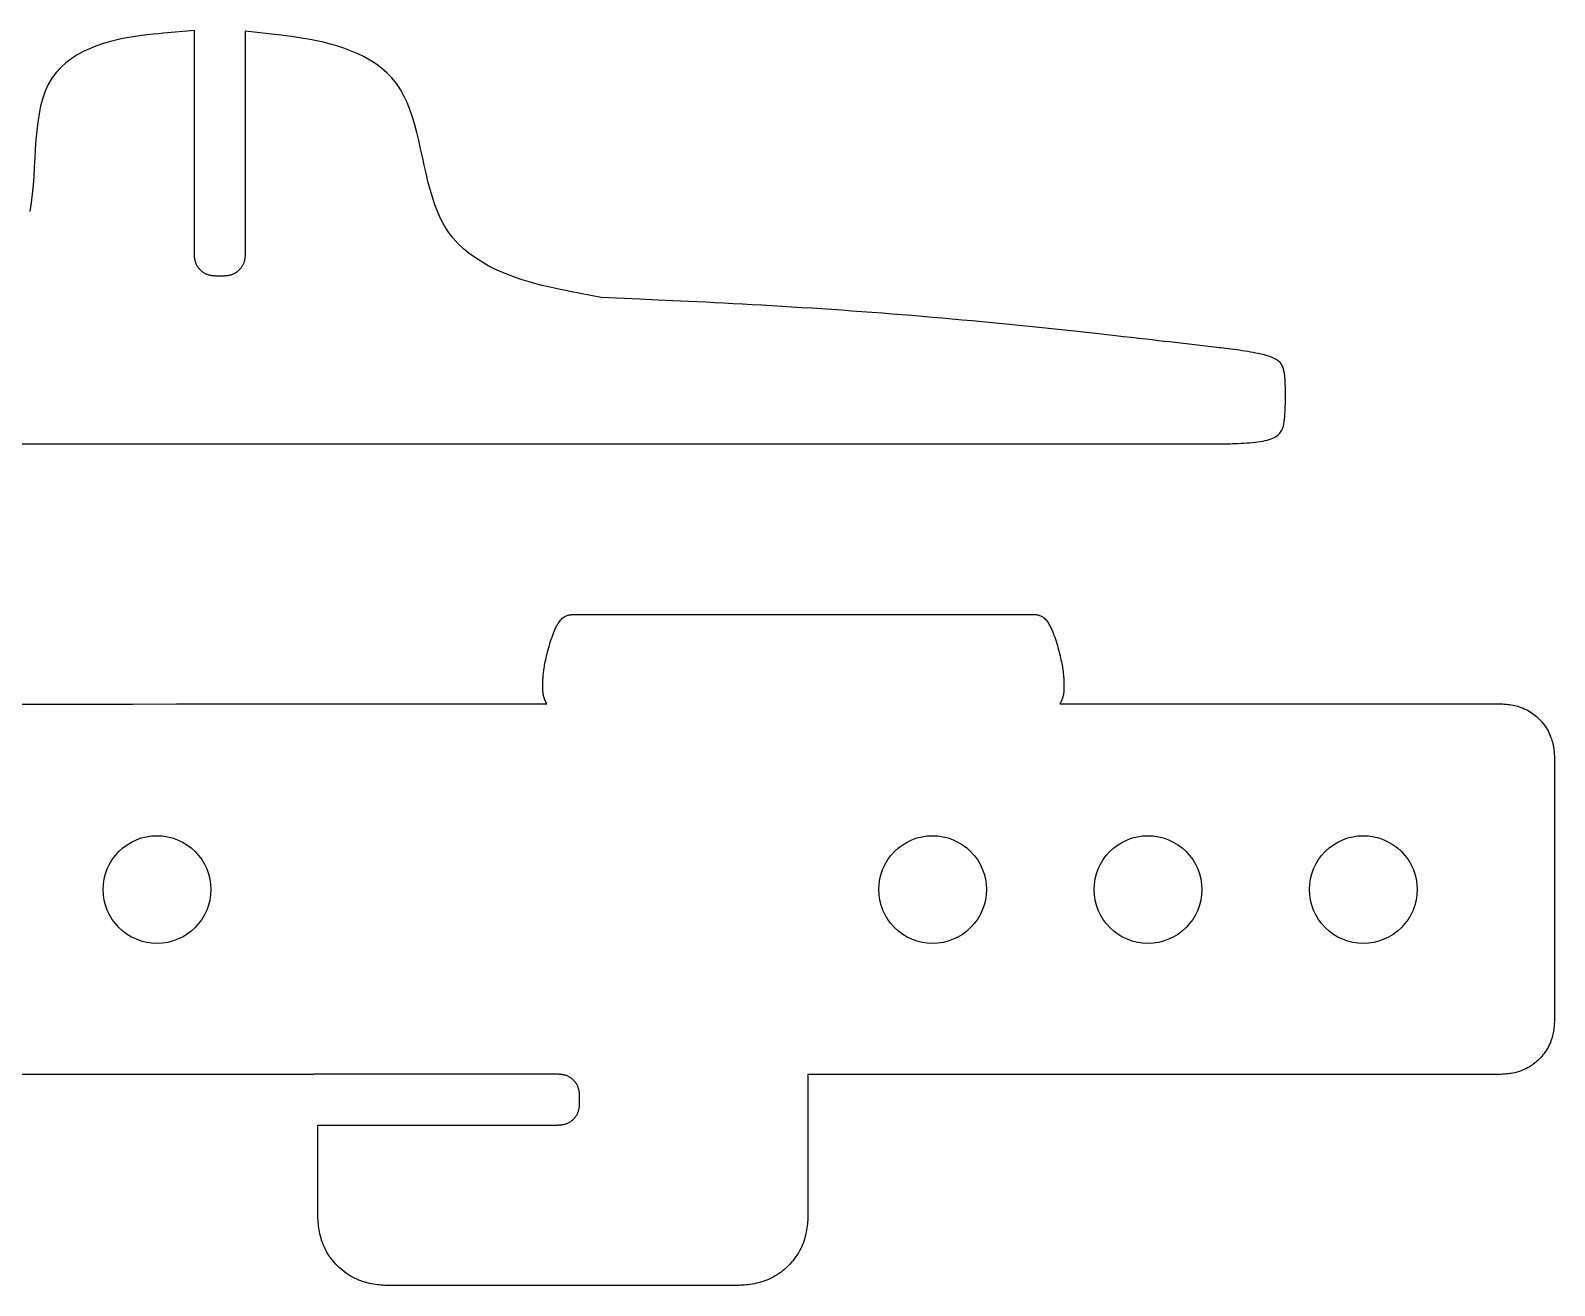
# Model space of a CAD drawing. Header units: millimetres. Extents: x 26 to 901, y 18 to 261.
# Drawn here: x 364.1 to 505.7, y 126.5 to 243 of the extents above; entities that cross this region are included whole.
import ezdxf

# ---------------------------------------------------------------- set-up
doc = ezdxf.new("R2010")
doc.units = ezdxf.units.MM

msp = doc.modelspace()

# ---------------------------------------------------------------- linework, layer by layer
at = {"flags": 128}
for points in [[(361.189426, 204.678421), (367.90348, 204.678421), (374.708985, 204.678421), (381.560216, 204.678421), (388.411447, 204.678421), (395.216952, 204.678421), (401.931006, 204.678421), (408.507883, 204.678421), (414.901858, 204.678421), (421.067203, 204.678421), (426.958195, 204.678421), (432.529107, 204.678421), (437.734214, 204.678421), (442.527789, 204.678421), (446.875539, 204.678421), (450.788895, 204.678421), (454.29072, 204.678421), (457.403877, 204.678421), (460.151228, 204.678421), (462.555637, 204.678421), (464.639966, 204.678421), (466.427078, 204.678421), (467.939836, 204.678421), (469.201102, 204.678421), (470.233741, 204.678421), (471.060613, 204.678421), (471.704583, 204.678421), (472.188513, 204.678421), (472.535266, 204.678421), (472.767705, 204.678421), (472.908693, 204.678421), (472.981092, 204.678421), (473.007765, 204.678421), (473.011576, 204.678421), (474.186132, 204.678421), (474.370844, 204.678464), (474.571488, 204.678762), (474.786379, 204.679572), (475.01383, 204.681149), (475.252156, 204.683749), (475.499671, 204.687627), (475.754689, 204.69304), (476.015523, 204.700242), (476.280489, 204.70949), (476.5479, 204.72104), (476.81607, 204.735147), (477.083314, 204.752066), (477.347945, 204.772055), (477.608278, 204.795367), (477.862626, 204.822259), (478.109304, 204.852988), (478.346625, 204.887807), (478.572905, 204.926974), (478.786457, 204.970743), (478.985594, 205.019371), (479.169035, 205.073037), (479.337104, 205.131619), (479.490532, 205.194918), (479.630047, 205.262734), (479.756379, 205.334869), (479.870256, 205.411123), (479.972408, 205.491299), (480.063563, 205.575198), (480.144452, 205.662619), (480.215801, 205.753366), (480.278342, 205.847238), (480.332803, 205.944036), (480.379912, 206.043563), (480.4204, 206.145619), (480.454994, 206.250006), (480.484425, 206.356523), (480.509421, 206.464974), (480.530711, 206.575158), (480.549025, 206.686877), (480.565091, 206.799932), (480.579529, 206.914096), (480.592526, 207.029027), (480.604155, 207.144357), (480.614493, 207.259716), (480.623617, 207.374734), (480.631602, 207.489042), (480.638524, 207.602271), (480.644459, 207.714051), (480.649483, 207.824013), (480.653671, 207.931787), (480.657101, 208.037004), (480.659847, 208.139295), (480.661985, 208.238289), (480.663592, 208.333618), (480.664744, 208.424912), (480.665516, 208.511802), (480.665984, 208.593918), (480.666225, 208.670891), (480.666313, 208.742352), (480.666326, 209.224693), (480.666326, 209.641413), (480.666307, 209.706969), (480.666175, 209.778309), (480.665818, 209.854965), (480.665121, 209.936471), (480.663973, 210.022359), (480.662261, 210.112163), (480.659871, 210.205415), (480.656691, 210.301649), (480.652607, 210.400397), (480.647507, 210.501192), (480.641278, 210.603568), (480.633807, 210.707056), (480.624981, 210.811191), (480.614687, 210.915505), (480.602812, 211.019531), (480.589244, 211.122802), (480.573869, 211.22485), (480.556575, 211.32521), (480.537248, 211.423413), (480.515775, 211.518993), (480.491961, 211.611576), (480.46527, 211.701163), (480.435084, 211.787848), (480.400786, 211.871725), (480.361757, 211.952889), (480.31738, 212.031433), (480.267035, 212.107453), (480.210106, 212.181041), (480.145973, 212.252293), (480.07402, 212.321303), (479.993627, 212.388164), (479.904176, 212.452971), (479.80505, 212.515819), (479.695631, 212.576801), (479.575299, 212.636011), (479.443438, 212.693545), (479.299429, 212.749496), (479.142654, 212.803958), (478.972495, 212.857025), (478.788333, 212.908793), (478.589917, 212.959332), (478.378455, 213.008628), (478.155522, 213.056643), (477.922694, 213.10334), (477.681546, 213.148681), (477.433652, 213.192629), (477.180587, 213.235147), (476.923927, 213.276196), (476.665246, 213.31574), (476.406119, 213.353742), (476.148121, 213.390163), (475.892827, 213.424966), (475.641812, 213.458115), (475.396651, 213.489571), (475.158919, 213.519297), (474.930191, 213.547256), (474.712042, 213.57341), (474.506047, 213.597721), (474.31378, 213.620154), (473.011576, 213.770964), (469.906982, 214.130309), (469.418397, 214.186847), (468.885571, 214.248423), (468.310834, 214.314686), (467.696512, 214.385283), (467.044936, 214.459863), (466.358434, 214.538073), (465.639333, 214.619562), (464.889962, 214.703978), (464.112651, 214.790968), (463.309727, 214.880182), (462.483519, 214.971266), (461.636355, 215.06387), (460.770564, 215.157641), (459.888474, 215.252227), (458.992414, 215.347277), (458.084713, 215.442438), (457.167698, 215.537358), (456.243698, 215.631686), (455.315042, 215.72507), (454.384058, 215.817158), (453.452686, 215.907656), (452.521316, 215.996506), (451.589945, 216.083709), (450.658575, 216.169263), (449.727206, 216.25317), (448.795837, 216.335429), (447.864469, 216.41604), (446.933101, 216.495004), (446.001733, 216.572321), (445.070366, 216.64799), (444.138999, 216.722012), (443.207633, 216.794388), (442.276266, 216.865116), (441.3449, 216.934197), (440.413534, 217.001631), (439.482168, 217.067419), (438.550802, 217.13156), (437.619437, 217.194054), (436.688071, 217.254902), (435.756705, 217.314104), (434.825728, 217.371656), (433.897079, 217.427539), (432.973087, 217.48173), (432.05608, 217.534208), (431.148386, 217.58495), (430.252335, 217.633933), (429.370254, 217.681136), (428.504472, 217.726534), (427.657318, 217.770106), (426.831119, 217.81183), (426.028204, 217.851683), (425.250902, 217.889643), (424.501541, 217.925686), (423.782449, 217.959791), (423.095955, 217.991935), (422.444387, 218.022095), (421.830074, 218.05025), (421.255344, 218.076376), (420.722525, 218.100452), (417.129394, 218.262174), (414.25166, 218.824319), (413.799164, 218.913121), (413.307982, 219.011939), (412.782595, 219.122356), (412.227484, 219.245957), (411.64713, 219.384325), (411.046013, 219.539043), (410.428613, 219.711696), (409.799412, 219.903868), (409.162889, 220.117141), (408.523526, 220.3531), (407.885803, 220.613329), (407.2542, 220.89941), (406.633199, 221.212928), (406.027279, 221.555467), (405.440923, 221.928611), (404.878609, 222.333942), (404.344819, 222.773045), (403.844033, 223.247504), (403.380732, 223.758902), (402.959397, 224.308822), (402.58299, 224.897887), (402.248404, 225.522867), (401.951012, 226.17957), (401.68619, 226.863804), (401.449312, 227.571379), (401.235752, 228.298101), (401.040885, 229.03978), (400.860085, 229.792224), (400.688726, 230.551241), (400.522183, 231.31264), (400.355831, 232.072228), (400.185043, 232.825814), (400.005195, 233.569207), (399.81166, 234.298214), (399.599814, 235.008644), (399.365029, 235.696306), (399.102682, 236.357007), (398.808146, 236.986556), (398.476796, 237.580761), (398.104006, 238.135431), (397.686661, 238.647397), (397.227694, 239.117581), (396.731547, 239.547929), (396.202662, 239.940388), (395.645481, 240.296903), (395.064448, 240.619419), (394.464005, 240.909883), (393.848594, 241.17024), (393.222658, 241.402436), (392.590639, 241.608417), (391.95698, 241.790128), (391.326124, 241.949516), (390.702512, 242.088526), (390.090589, 242.209104), (389.494795, 242.313196), (388.919574, 242.402747), (388.369368, 242.479703), (387.84862, 242.54601), (387.361772, 242.603615), (384.060913, 242.975238), (384.060913, 242.974814), (384.060913, 242.971846), (384.060913, 242.96379), (384.060913, 242.948101), (384.060913, 242.922236), (384.060913, 242.883651), (384.060913, 242.829801), (384.060913, 242.758142), (384.060913, 242.66613), (384.060913, 242.551221), (384.060913, 242.410872), (384.060913, 242.242537), (384.060913, 242.043673), (384.060913, 241.811736), (384.060913, 241.544181), (384.060913, 241.238465), (384.060913, 240.892043), (384.060913, 240.502372), (384.060913, 240.066906), (384.060913, 239.583103), (384.060913, 239.04969), (384.060913, 238.470483), (384.060913, 237.85057), (384.060913, 237.19504), (384.060913, 236.508981), (384.060913, 235.79748), (384.060913, 235.065627), (384.060913, 234.318509), (384.060913, 233.561215), (384.060913, 232.798833), (384.060913, 232.036451), (384.060913, 231.279156), (384.060913, 230.532039), (384.060913, 229.800185), (384.060913, 229.088685), (384.060913, 228.402626), (384.060913, 227.747096), (384.060913, 227.127183), (384.060913, 226.547976), (384.060913, 226.014563), (384.060913, 225.530759), (384.060913, 225.095294), (384.060913, 224.705623), (384.060913, 224.359201), (384.060913, 224.053485), (384.060913, 223.78593), (384.060913, 223.553993), (384.060913, 223.355129), (384.060913, 223.186794), (384.060913, 223.046444), (384.060913, 222.931536), (384.060913, 222.839524), (384.060913, 222.767865), (384.060913, 222.714015), (384.060913, 222.67543), (384.060913, 222.649565), (384.060913, 222.633876), (384.060913, 222.62582), (384.060913, 222.622852), (384.060913, 222.622428), (384.060913, 222.405696), (384.060891, 222.371593), (384.060737, 222.33443), (384.060317, 222.294398), (384.0595, 222.251688), (384.058153, 222.206491), (384.056143, 222.158999), (384.053338, 222.109403), (384.049606, 222.057893), (384.044814, 222.00466), (384.038829, 221.949896), (384.031519, 221.893792), (384.022751, 221.836539), (384.012394, 221.778327), (384.000314, 221.719349), (383.986378, 221.659795), (383.970456, 221.599855), (383.952413, 221.539722), (383.932117, 221.479586), (383.909436, 221.419639), (383.884238, 221.36007), (383.856429, 221.301058), (383.826072, 221.242722), (383.793272, 221.185168), (383.758131, 221.1285), (383.720751, 221.072825), (383.681237, 221.018248), (383.63969, 220.964874), (383.596215, 220.912809), (383.550913, 220.862159), (383.503889, 220.813029), (383.455244, 220.765524), (383.405083, 220.71975), (383.353508, 220.675813), (383.300622, 220.633817), (383.246529, 220.59387), (383.19133, 220.556075), (383.13513, 220.520538), (383.078031, 220.487366), (383.020136, 220.456663), (382.961549, 220.428535), (382.902387, 220.403048), (382.842826, 220.380107), (382.783059, 220.359579), (382.723277, 220.341329), (382.66367, 220.325224), (382.604432, 220.311129), (382.545752, 220.29891), (382.487823, 220.288434), (382.430837, 220.279566), (382.374984, 220.272172), (382.320456, 220.266119), (382.267444, 220.261271), (382.216141, 220.257496), (382.166737, 220.254659), (382.119424, 220.252627), (382.074393, 220.251264), (382.031837, 220.250438), (381.991946, 220.250013), (381.954911, 220.249857), (381.704938, 220.249834), (381.488951, 220.249834), (381.454965, 220.249857), (381.41793, 220.250012), (381.378039, 220.250435), (381.335482, 220.251258), (381.290451, 220.252616), (381.243137, 220.25464), (381.193731, 220.257466), (381.142426, 220.261226), (381.089412, 220.266055), (381.034882, 220.272084), (380.979025, 220.279449), (380.922034, 220.288282), (380.864101, 220.298717), (380.805416, 220.310888), (380.746171, 220.324927), (380.686557, 220.34097), (380.626766, 220.359148), (380.566989, 220.379595), (380.507418, 220.402446), (380.448244, 220.427833), (380.389644, 220.45585), (380.331735, 220.486434), (380.274621, 220.519479), (380.218405, 220.554883), (380.163189, 220.592541), (380.109078, 220.632349), (380.056175, 220.674204), (380.004581, 220.718002), (379.954402, 220.763638), (379.905739, 220.811008), (379.858696, 220.86001), (379.813376, 220.910538), (379.769882, 220.962489), (379.728318, 221.015759), (379.688786, 221.070245), (379.65139, 221.125841), (379.616233, 221.182445), (379.583417, 221.239952), (379.553047, 221.298258), (379.525224, 221.35726), (379.500014, 221.416838), (379.477323, 221.476815), (379.457018, 221.536999), (379.438966, 221.597196), (379.423036, 221.657214), (379.409094, 221.716861), (379.397009, 221.775943), (379.386646, 221.834268), (379.377874, 221.891643), (379.370561, 221.947876), (379.364573, 222.002774), (379.359779, 222.056144), (379.356045, 222.107794), (379.353239, 222.157531), (379.351228, 222.205163), (379.34988, 222.250496), (379.349063, 222.293338), (379.348643, 222.333497), (379.348488, 222.37078), (379.348466, 222.622428), (379.348466, 222.622853), (379.348466, 222.625831), (379.348466, 222.633916), (379.348466, 222.649659), (379.348466, 222.675613), (379.348466, 222.714332), (379.348466, 222.768369), (379.348466, 222.840276), (379.348466, 222.932606), (379.348466, 223.047912), (379.348466, 223.188747), (379.348466, 223.357665), (379.348466, 223.557217), (379.348466, 223.789957), (379.348466, 224.058437), (379.348466, 224.365212), (379.348466, 224.712832), (379.348466, 225.103852), (379.348466, 225.540825), (379.348466, 226.026302), (379.348466, 226.561562), (379.348466, 227.142773), (379.348466, 227.764832), (379.348466, 228.42263), (379.348466, 229.111064), (379.348466, 229.825027), (379.348466, 230.559413), (379.348466, 231.309116), (379.348466, 232.069031), (379.348466, 232.834052), (379.348466, 233.599073), (379.348466, 234.358988), (379.348466, 235.108692), (379.348466, 235.843078), (379.348466, 236.55704), (379.348466, 237.245474), (379.348466, 237.903273), (379.348466, 238.525331), (379.348466, 239.106543), (379.348466, 239.641802), (379.348466, 240.12728), (379.348466, 240.564252), (379.348466, 240.955272), (379.348466, 241.302893), (379.348466, 241.609667), (379.348466, 241.878148), (379.348466, 242.110888), (379.348466, 242.31044), (379.348466, 242.479357), (379.348466, 242.620193), (379.348466, 242.735499), (379.348466, 242.827829), (379.348466, 242.899736), (379.348466, 242.953772), (379.348466, 242.992491), (379.348466, 243.018446), (379.348466, 243.034189), (379.348466, 243.042273), (379.348466, 243.045252), (379.348466, 243.045677), (376.470401, 242.788559), (376.017928, 242.747663), (375.527213, 242.70051), (375.003187, 242.6447), (374.450779, 242.577832), (373.87492, 242.497507), (373.280538, 242.401324), (372.672565, 242.286883), (372.055929, 242.151783), (371.435561, 241.993625), (370.81639, 241.810008), (370.203346, 241.598533), (369.601359, 241.356798), (369.015359, 241.082404), (368.450275, 240.77295), (367.911038, 240.426036), (367.402576, 240.039263), (366.929821, 239.610229), (366.497702, 239.136535), (366.111148, 238.61578), (365.775089, 238.045564), (365.492657, 237.424765), (365.259789, 236.757371), (365.070622, 236.048648), (364.919294, 235.303863), (364.799945, 234.528281), (364.706711, 233.727169), (364.633732, 232.905793), (364.575144, 232.06942), (364.525087, 231.223315), (364.477699, 230.372744), (364.427117, 229.522975), (364.36748, 228.679272), (364.292927, 227.846902), (364.197594, 227.031132), (364.075621, 226.237228)], [(360.591779, 180.519308), (365.035257, 180.519887), (369.387949, 180.520452), (373.619593, 180.521002), (377.699927, 180.521533), (381.598688, 180.522039), (385.285616, 180.522519), (388.730446, 180.522967), (391.902918, 180.523379), (394.780335, 180.523753), (397.370262, 180.52409), (399.687832, 180.524391), (401.748173, 180.52466), (403.566418, 180.524896), (405.157698, 180.525103), (406.537143, 180.525283), (407.719885, 180.525436), (408.721055, 180.525566), (409.555784, 180.525675), (410.239202, 180.525764), (410.78644, 180.525835), (411.212631, 180.52589), (411.532905, 180.525932), (411.762392, 180.525962), (411.916224, 180.525982), (412.009532, 180.525994), (412.057447, 180.526), (412.075099, 180.526003), (412.077622, 180.526003), (412.038611, 180.604516), (412.032475, 180.616873), (412.025794, 180.630357), (412.018611, 180.644919), (412.010971, 180.660507), (412.002912, 180.677071), (411.994477, 180.694559), (411.985708, 180.712924), (411.976647, 180.732113), (411.967336, 180.752075), (411.957817, 180.772762), (411.948132, 180.794122), (411.938321, 180.816104), (411.928428, 180.838659), (411.918493, 180.861735), (411.908561, 180.885283), (411.898671, 180.909253), (411.888865, 180.933593), (411.879187, 180.958253), (411.869676, 180.983183), (411.860376, 181.008331), (411.851323, 181.033656), (411.842525, 181.059146), (411.833988, 181.084796), (411.825715, 181.110601), (411.81771, 181.136557), (411.809978, 181.16266), (411.802522, 181.188907), (411.795347, 181.21529), (411.788457, 181.241807), (411.781855, 181.268455), (411.775545, 181.295227), (411.769532, 181.322118), (411.763819, 181.349126), (411.758413, 181.376246), (411.753314, 181.403474), (411.748529, 181.430803), (411.744059, 181.458233), (411.739912, 181.485755), (411.736088, 181.513368), (411.732594, 181.541066), (411.72943, 181.568833), (411.726581, 181.596606), (411.724033, 181.624309), (411.721767, 181.651867), (411.719768, 181.679203), (411.718018, 181.706244), (411.716502, 181.732913), (411.715202, 181.759135), (411.714102, 181.784835), (411.713185, 181.809937), (411.712434, 181.834366), (411.711833, 181.858047), (411.711366, 181.880902), (411.711015, 181.902859), (411.710764, 181.923841), (411.710596, 181.943772), (411.710494, 181.962578), (411.710442, 181.980182), (411.710424, 181.99651), (411.710427, 182.10665), (411.710376, 182.412665), (411.710397, 182.460888), (411.710589, 182.513851), (411.711123, 182.571706), (411.712172, 182.6346), (411.713908, 182.702686), (411.7165, 182.776113), (411.720122, 182.855031), (411.724946, 182.939593), (411.731143, 183.029945), (411.738885, 183.12624), (411.748342, 183.228628), (411.759689, 183.337258), (411.773095, 183.452281), (411.788734, 183.573847), (411.806775, 183.702107), (411.827392, 183.83721), (411.850755, 183.979308), (411.877038, 184.128548), (411.90641, 184.285084), (411.939045, 184.449064), (411.975062, 184.620449), (412.01438, 184.79844), (412.056862, 184.982047), (412.102375, 185.170282), (412.150784, 185.362157), (412.201956, 185.556681), (412.255756, 185.752865), (412.312049, 185.949722), (412.370702, 186.146262), (412.43158, 186.341496), (412.494548, 186.534434), (412.559473, 186.724089), (412.626219, 186.90947), (412.694653, 187.08959), (412.764641, 187.263459), (412.836048, 187.430087), (412.90874, 187.588487), (412.982581, 187.737669), (413.057439, 187.876645), (413.133179, 188.004423), (413.209648, 188.120284), (413.286618, 188.22457), (413.363843, 188.317889), (413.441075, 188.40085), (413.51807, 188.474064), (413.594581, 188.538139), (413.67036, 188.593685), (413.745162, 188.641311), (413.81874, 188.681626), (413.890849, 188.715239), (413.961239, 188.742759), (414.029669, 188.764796), (414.095888, 188.781959), (414.159651, 188.794858), (414.220713, 188.8041), (414.278825, 188.810297), (414.333744, 188.814057), (414.385221, 188.815987), (414.43301, 188.816701), (414.755568, 188.816816), (414.756449, 188.816816), (414.762616, 188.816817), (414.779357, 188.816819), (414.811957, 188.816824), (414.865703, 188.816831), (414.945881, 188.81684), (415.057778, 188.816856), (415.20668, 188.816875), (415.397874, 188.816901), (415.636646, 188.816931), (415.928283, 188.81697), (416.278071, 188.817016), (416.691297, 188.81707), (417.173247, 188.817134), (417.729208, 188.817206), (418.364465, 188.81729), (419.084307, 188.817385), (419.894018, 188.817491), (420.798885, 188.817609), (421.804195, 188.817742), (422.912592, 188.817886), (424.116145, 188.818044), (425.404281, 188.818214), (426.766429, 188.818392), (428.192013, 188.81858), (429.670463, 188.818774), (431.191205, 188.818973), (432.743665, 188.819178), (434.317271, 188.819384), (435.901449, 188.819592), (437.485629, 188.8198), (439.059235, 188.820006), (440.611695, 188.820211), (442.132436, 188.82041), (443.610886, 188.820604), (445.036471, 188.820792), (446.398618, 188.820969), (447.686755, 188.821139), (448.890308, 188.821297), (449.998705, 188.821443), (451.004016, 188.821575), (451.908882, 188.821693), (452.718594, 188.8218), (453.438435, 188.821894), (454.073692, 188.821977), (454.629653, 188.82205), (455.111603, 188.822114), (455.524828, 188.822168), (455.874617, 188.822214), (456.166254, 188.822252), (456.405026, 188.822284), (456.59622, 188.822308), (456.745122, 188.822328), (456.857019, 188.822343), (456.937198, 188.822353), (456.990943, 188.822361), (457.023544, 188.822365), (457.040284, 188.822367), (457.046451, 188.822368), (457.047332, 188.822368), (457.326073, 188.822362), (457.369934, 188.82226), (457.417729, 188.821548), (457.469213, 188.819618), (457.524139, 188.81586), (457.582262, 188.809665), (457.643333, 188.800424), (457.707109, 188.787528), (457.77334, 188.770366), (457.841783, 188.748331), (457.912191, 188.720813), (457.984316, 188.687203), (458.057913, 188.646891), (458.132736, 188.599269), (458.208538, 188.543726), (458.285073, 188.479654), (458.362093, 188.406444), (458.439356, 188.323487), (458.516611, 188.230173), (458.593615, 188.125892), (458.67012, 188.010037), (458.745899, 187.882262), (458.820798, 187.743293), (458.894683, 187.594118), (458.96742, 187.435725), (459.038873, 187.269103), (459.108909, 187.095242), (459.177392, 186.91513), (459.244189, 186.729757), (459.309164, 186.540111), (459.372184, 186.347181), (459.433111, 186.151958), (459.491814, 185.955428), (459.548158, 185.758583), (459.602007, 185.56241), (459.653228, 185.367897), (459.701684, 185.176036), (459.747244, 184.987813), (459.78977, 184.804219), (459.829129, 184.626243), (459.865185, 184.454874), (459.897857, 184.290909), (459.927265, 184.13439), (459.953579, 183.985165), (459.976973, 183.843085), (459.997617, 183.707999), (460.015685, 183.579757), (460.031347, 183.458208), (460.044776, 183.343202), (460.056143, 183.23459), (460.065619, 183.13222), (460.073378, 183.035943), (460.079591, 182.945607), (460.084428, 182.861063), (460.088064, 182.782161), (460.090668, 182.708749), (460.092413, 182.640678), (460.093471, 182.577797), (460.094014, 182.519957), (460.094214, 182.467006), (460.094234, 182.112851), (460.094301, 182.017745), (460.094308, 182.002778), (460.094301, 181.98646), (460.09426, 181.968866), (460.09417, 181.950071), (460.094014, 181.930151), (460.093775, 181.909181), (460.093436, 181.887236), (460.092981, 181.864391), (460.092393, 181.840722), (460.091655, 181.816305), (460.09075, 181.791213), (460.08966, 181.765524), (460.088371, 181.73931), (460.086865, 181.71265), (460.085125, 181.685616), (460.083134, 181.658286), (460.080875, 181.630735), (460.078332, 181.603035), (460.075488, 181.575265), (460.072327, 181.547499), (460.068834, 181.519801), (460.065011, 181.492186), (460.060861, 181.46466), (460.056389, 181.437226), (460.051599, 181.409889), (460.046496, 181.382654), (460.041083, 181.355525), (460.035364, 181.328506), (460.029345, 181.301602), (460.023027, 181.274818), (460.016418, 181.248157), (460.009519, 181.221624), (460.002336, 181.195224), (459.994872, 181.168962), (459.987132, 181.142841), (459.97912, 181.116865), (459.970841, 181.09104), (459.962297, 181.065371), (459.953494, 181.039861), (459.944435, 181.014514), (459.935132, 180.989344), (459.925619, 180.964393), (459.915939, 180.93971), (459.906132, 180.915347), (459.896242, 180.891355), (459.886309, 180.867784), (459.876376, 180.844685), (459.866485, 180.822108), (459.856676, 180.800102), (459.846994, 180.778721), (459.837477, 180.758012), (459.828169, 180.738029), (459.819111, 180.718819), (459.810347, 180.700435), (459.801916, 180.682927), (459.79386, 180.666345), (459.786222, 180.650739), (459.779044, 180.636162), (459.772367, 180.622662), (459.727244, 180.531691), (459.728075, 180.53169), (459.733895, 180.531691), (459.749693, 180.531693), (459.780458, 180.531697), (459.831178, 180.531704), (459.906841, 180.531715), (460.012439, 180.531729), (460.152958, 180.531748), (460.333388, 180.531772), (460.558718, 180.531803), (460.833935, 180.53184), (461.16403, 180.531884), (461.553991, 180.531938), (462.008808, 180.531999), (462.533468, 180.532069), (463.132961, 180.532151), (463.812275, 180.532243), (464.5764, 180.532347), (465.430324, 180.532462), (466.379036, 180.53259), (467.42503, 180.532732), (468.560824, 180.532885), (469.776439, 180.53305), (471.061898, 180.533224), (472.407223, 180.533406), (473.802436, 180.533594), (475.237561, 180.533789), (476.702618, 180.533987), (478.187631, 180.534188), (479.682621, 180.534391), (481.177611, 180.534593), (482.662624, 180.534793), (484.127681, 180.534992), (485.562805, 180.535186), (486.95802, 180.535375), (488.303345, 180.535557), (489.588803, 180.535731), (490.804418, 180.535895), (491.940211, 180.536049), (492.986206, 180.53619), (493.934918, 180.536319), (494.788841, 180.536434), (495.552966, 180.536538), (496.232281, 180.53663), (496.831774, 180.536711), (497.356434, 180.536782), (497.81125, 180.536843), (498.201211, 180.536896), (498.531307, 180.536941), (498.806525, 180.536977), (499.031854, 180.537008), (499.212284, 180.537033), (499.352803, 180.537051), (499.4584, 180.537066), (499.534064, 180.537077), (499.584785, 180.537083), (499.615549, 180.537087), (499.631347, 180.537089), (499.637167, 180.537091), (499.637998, 180.53709), (500.189912, 180.537176), (500.276756, 180.537133), (500.371391, 180.536752), (500.473326, 180.535695), (500.582071, 180.533624), (500.69714, 180.530199), (500.81804, 180.52508), (500.944284, 180.517931), (501.075383, 180.508412), (501.210846, 180.496184), (501.350187, 180.480909), (501.492913, 180.462247), (501.638538, 180.43986), (501.786571, 180.413409), (501.936523, 180.382556), (502.087906, 180.346961), (502.24023, 180.306287), (502.393005, 180.260193), (502.545743, 180.208342), (502.697954, 180.150395), (502.84915, 180.086013), (502.998878, 180.014956), (503.146839, 179.93739), (503.292767, 179.853576), (503.4364, 179.763779), (503.577475, 179.668262), (503.715729, 179.567289), (503.850898, 179.461121), (503.982717, 179.350024), (504.110925, 179.23426), (504.235257, 179.114092), (504.355451, 178.989786), (504.471244, 178.861603), (504.58237, 178.729807), (504.688568, 178.594661), (504.789575, 178.456429), (504.885126, 178.315376), (504.974957, 178.171763), (505.058807, 178.025854), (505.136411, 177.877912), (505.207507, 177.728201), (505.27193, 177.577024), (505.32992, 177.424828), (505.381815, 177.272107), (505.427953, 177.119346), (505.468673, 176.967037), (505.504313, 176.815669), (505.535212, 176.66573), (505.561709, 176.51771), (505.584142, 176.372098), (505.60285, 176.229383), (505.618171, 176.090054), (505.630443, 175.954601), (505.640006, 175.823512), (505.647196, 175.697277), (505.652355, 175.576385), (505.655819, 175.461326), (505.657928, 175.352587), (505.659018, 175.25066), (505.659431, 175.156031), (505.659607, 174.517317), (505.659608, 174.516851), (505.659608, 174.51359), (505.659609, 174.504738), (505.659611, 174.487501), (505.659614, 174.459082), (505.659619, 174.416687), (505.659626, 174.357521), (505.659635, 174.278787), (505.659648, 174.177692), (505.659663, 174.051438), (505.659681, 173.897232), (505.659703, 173.712278), (505.659729, 173.493781), (505.65976, 173.238945), (505.659796, 172.944976), (505.659836, 172.609077), (505.659881, 172.228454), (505.659933, 171.800311), (505.659991, 171.321853), (505.660054, 170.790286), (505.660125, 170.20421), (505.660201, 169.567819), (505.660283, 168.886704), (505.66037, 168.166456), (505.66046, 167.412664), (505.660554, 166.630919), (505.66065, 165.826812), (505.660749, 165.005933), (505.660849, 164.173873), (505.66095, 163.336223), (505.66105, 162.498573), (505.66115, 161.666513), (505.661248, 160.845635), (505.661345, 160.041527), (505.661439, 159.259783), (505.66153, 158.50599), (505.661616, 157.785741), (505.661698, 157.104626), (505.661774, 156.468236), (505.661844, 155.88216), (505.661909, 155.350593), (505.661966, 154.872135), (505.662017, 154.443992), (505.662063, 154.063369), (505.662104, 153.727471), (505.662139, 153.433501), (505.662169, 153.178665), (505.662195, 152.960168), (505.662217, 152.775214), (505.662237, 152.621008), (505.662252, 152.494755), (505.662264, 152.393659), (505.662273, 152.314925), (505.66228, 152.255758), (505.662285, 152.213364), (505.662289, 152.184945), (505.662291, 152.167708), (505.662292, 152.158856), (505.662292, 152.155595), (505.662292, 152.155129), (505.662378, 151.603216), (505.662335, 151.516372), (505.661955, 151.421737), (505.660898, 151.319802), (505.658826, 151.211057), (505.655401, 151.095988), (505.650282, 150.975088), (505.643133, 150.848844), (505.633614, 150.717745), (505.621386, 150.582281), (505.60611, 150.442941), (505.587449, 150.300215), (505.565062, 150.15459), (505.538611, 150.006557), (505.507758, 149.856604), (505.472163, 149.705222), (505.431488, 149.552898), (505.385395, 149.400123), (505.333544, 149.247385), (505.275596, 149.095173), (505.211214, 148.943978), (505.140159, 148.794249), (505.062592, 148.646289), (504.978779, 148.500361), (504.888982, 148.356728), (504.793465, 148.215652), (504.69249, 148.077399), (504.586324, 147.942232), (504.475226, 147.810413), (504.359463, 147.682206), (504.239296, 147.557876), (504.11499, 147.437682), (503.986809, 147.321892), (503.855013, 147.210768), (503.71987, 147.104572), (503.58164, 147.003569), (503.440587, 146.908021), (503.296975, 146.818193), (503.151068, 146.734348), (503.003129, 146.656749), (502.853421, 146.585658), (502.702246, 146.52124), (502.550053, 146.463257), (502.397335, 146.411369), (502.244578, 146.365238), (502.092273, 146.324526), (501.940908, 146.288893), (501.790973, 146.258003), (501.642956, 146.231514), (501.497348, 146.209089), (501.354637, 146.19039), (501.215313, 146.175078), (501.079863, 146.162814), (500.948778, 146.15326), (500.822547, 146.146077), (500.701659, 146.140926), (500.586603, 146.13747), (500.477868, 146.135369), (500.375944, 146.134284), (500.281319, 146.133877), (499.642625, 146.133745)], [(499.642625, 146.133745), (499.641305, 146.133745), (499.632071, 146.133744), (499.60701, 146.133741), (499.558204, 146.133734), (499.47774, 146.133724), (499.357705, 146.133709), (499.190182, 146.133688), (498.967259, 146.133659), (498.68102, 146.133624), (498.323552, 146.133579), (497.886938, 146.133523), (497.363267, 146.133457), (496.744621, 146.133378), (496.023088, 146.133287), (495.190754, 146.133182), (494.239703, 146.133062), (493.16202, 146.132925), (491.949793, 146.132772), (490.595105, 146.132601), (489.090042, 146.13241), (487.430649, 146.132201), (485.628796, 146.131973), (483.700311, 146.131729), (481.661025, 146.131471), (479.526765, 146.131201), (477.313361, 146.130921), (475.036641, 146.130634), (472.712435, 146.130339), (470.356572, 146.130042), (467.984879, 146.129741), (465.613186, 146.129442), (463.257322, 146.129143), (460.933116, 146.12885), (458.656396, 146.128561), (456.442992, 146.128282), (454.308732, 146.128012), (452.269446, 146.127754), (450.340962, 146.12751), (448.539109, 146.127282), (446.879715, 146.127072), (445.374653, 146.126882), (444.019965, 146.126711), (442.807737, 146.126557), (441.730055, 146.126421), (440.779003, 146.126301), (439.946669, 146.126195), (439.225136, 146.126104), (438.606491, 146.126026), (438.082819, 146.12596), (437.646205, 146.125904), (437.288737, 146.125859), (437.002498, 146.125823), (436.779575, 146.125795), (436.612052, 146.125774), (436.492017, 146.125758), (436.411553, 146.125748), (436.362748, 146.125743), (436.337686, 146.125739), (436.328452, 146.125738), (436.327132, 146.125737), (436.327133, 146.125491), (436.327133, 146.123764), (436.327134, 146.119076), (436.327136, 146.109947), (436.327137, 146.094897), (436.327141, 146.072445), (436.327145, 146.041111), (436.327151, 145.999415), (436.327159, 145.945876), (436.327169, 145.879013), (436.32718, 145.797347), (436.327194, 145.699398), (436.327211, 145.583684), (436.32723, 145.448726), (436.327253, 145.293043), (436.327278, 145.115155), (436.327307, 144.913581), (436.32734, 144.686841), (436.327376, 144.433455), (436.327417, 144.151942), (436.327462, 143.841563), (436.327511, 143.504537), (436.327563, 143.143826), (436.327617, 142.76239), (436.327676, 142.36319), (436.327734, 141.949186), (436.327796, 141.52334), (436.327859, 141.088612), (436.327922, 140.647962), (436.327987, 140.204351), (436.32805, 139.76074), (436.328114, 139.320091), (436.328176, 138.885363), (436.328238, 138.459516), (436.328298, 138.045512), (436.328355, 137.646312), (436.32841, 137.264877), (436.328462, 136.904165), (436.32851, 136.56714), (436.328555, 136.25676), (436.328596, 135.975247), (436.328632, 135.721861), (436.328665, 135.495121), (436.328694, 135.293548), (436.328719, 135.115659), (436.328742, 134.959976), (436.328761, 134.825018), (436.328778, 134.709304), (436.328792, 134.611355), (436.328804, 134.529689), (436.328813, 134.462827), (436.328821, 134.409288), (436.328827, 134.367592), (436.328832, 134.336258), (436.328835, 134.313805), (436.328837, 134.298756), (436.328838, 134.289627), (436.328839, 134.284938), (436.328839, 134.283211), (436.32884, 134.282965), (436.328942, 133.573346), (436.328885, 133.461686), (436.328395, 133.340011), (436.327035, 133.208948), (436.324371, 133.06913), (436.319965, 132.921182), (436.313384, 132.765736), (436.304191, 132.603418), (436.291952, 132.43486), (436.276229, 132.26069), (436.25659, 132.081535), (436.232596, 131.898026), (436.203814, 131.710792), (436.169807, 131.520462), (436.13014, 131.327664), (436.084378, 131.133028), (436.032086, 130.937182), (435.972826, 130.740755), (435.906164, 130.544378), (435.831666, 130.348678), (435.748894, 130.154283), (435.657544, 129.961776), (435.557823, 129.771544), (435.45007, 129.583925), (435.334626, 129.399255), (435.211827, 129.217876), (435.082012, 129.040125), (434.945519, 128.866341), (434.802688, 128.696863), (434.653858, 128.532027), (434.499365, 128.372176), (434.33955, 128.217645), (434.17475, 128.068773), (434.005304, 127.9259), (433.831551, 127.789364), (433.653828, 127.659502), (433.472476, 127.536655), (433.287831, 127.42116), (433.100233, 127.313357), (432.910021, 127.213583), (432.717533, 127.122177), (432.523154, 127.039349), (432.327468, 126.964791), (432.131102, 126.898072), (431.934686, 126.838752), (431.738847, 126.786398), (431.544218, 126.740576), (431.351425, 126.700847), (431.161099, 126.66678), (430.973867, 126.637936), (430.790359, 126.613884), (430.611206, 126.594185), (430.437035, 126.578405), (430.268476, 126.56611), (430.106156, 126.556863), (429.950707, 126.550229), (429.802757, 126.545773), (429.662936, 126.543062), (429.531871, 126.541657), (429.410193, 126.541125), (428.588894, 126.540891), (428.588268, 126.54089), (428.583888, 126.54089), (428.571999, 126.540889), (428.548845, 126.540886), (428.510674, 126.540881), (428.45373, 126.540874), (428.374258, 126.540865), (428.268505, 126.540852), (428.132714, 126.540835), (427.963134, 126.540815), (427.756008, 126.54079), (427.507581, 126.54076), (427.2141, 126.540725), (426.871809, 126.540683), (426.476955, 126.540635), (426.025782, 126.540581), (425.514536, 126.540518), (424.939464, 126.540449), (424.296809, 126.540371), (423.582817, 126.540284), (422.795611, 126.540189), (421.940824, 126.540086), (421.025963, 126.539974), (420.058539, 126.539858), (419.04606, 126.539735), (417.996035, 126.539608), (416.915974, 126.539477), (415.813386, 126.539344), (414.695779, 126.539208), (413.570663, 126.539072), (412.445547, 126.538936), (411.327941, 126.538801), (410.225352, 126.538667), (409.145291, 126.538536), (408.095267, 126.53841), (407.082788, 126.538287), (406.115363, 126.538169), (405.200503, 126.538059), (404.345715, 126.537955), (403.558509, 126.53786), (402.844518, 126.537773), (402.201863, 126.537696), (401.62679, 126.537625), (401.115544, 126.537564), (400.664372, 126.537509), (400.269517, 126.537461), (399.927227, 126.53742), (399.633745, 126.537385), (399.385318, 126.537354), (399.178192, 126.53733), (399.008612, 126.537308), (398.872822, 126.537293), (398.767068, 126.53728), (398.687596, 126.53727), (398.630653, 126.537263), (398.592481, 126.537258), (398.569328, 126.537256), (398.557438, 126.537254), (398.553058, 126.537253), (398.552433, 126.537253), (397.842814, 126.537151), (397.731154, 126.537208), (397.609479, 126.537698), (397.478417, 126.539058), (397.338597, 126.541723), (397.190649, 126.546128), (397.035202, 126.55271), (396.872884, 126.561904), (396.704323, 126.574143), (396.53015, 126.589866), (396.350994, 126.609508), (396.167482, 126.633502), (395.980244, 126.662287), (395.78991, 126.696296), (395.597106, 126.735964), (395.402464, 126.781729), (395.206611, 126.834025), (395.010177, 126.893289), (394.813792, 126.959954), (394.618081, 127.034457), (394.423677, 127.117234), (394.231159, 127.20859), (394.040913, 127.308317), (393.853279, 127.416075), (393.668596, 127.531527), (393.487202, 127.654333), (393.309437, 127.784154), (393.135637, 127.920654), (392.966144, 128.063491), (392.801295, 128.212329), (392.641428, 128.366828), (392.486884, 128.52665), (392.337999, 128.691457), (392.195114, 128.860908), (392.058567, 129.034666), (391.928695, 129.212394), (391.80584, 129.393749), (391.690339, 129.578398), (391.58253, 129.765997), (391.482752, 129.956212), (391.391345, 130.148701), (391.308518, 130.343079), (391.233964, 130.538763), (391.167249, 130.735127), (391.107936, 130.93154), (391.055591, 131.127374), (391.009778, 131.322), (390.970061, 131.514787), (390.936005, 131.705108), (390.907176, 131.892333), (390.883136, 132.075834), (390.863452, 132.254981), (390.847687, 132.429145), (390.835406, 132.597698), (390.826174, 132.76001), (390.819556, 132.915452), (390.815115, 133.063395), (390.812417, 133.20321), (390.811025, 133.334269), (390.810506, 133.45594), (390.810359, 134.2772), (390.810359, 134.277349), (390.810359, 134.278391), (390.810358, 134.281224), (390.810357, 134.286738), (390.810356, 134.295831), (390.810354, 134.309395), (390.810351, 134.328324), (390.810347, 134.353514), (390.810342, 134.385859), (390.810336, 134.426252), (390.810328, 134.475589), (390.81032, 134.534763), (390.810309, 134.604669), (390.810296, 134.686201), (390.810282, 134.780254), (390.810266, 134.88772), (390.810248, 135.009497), (390.810227, 135.146478), (390.810203, 135.299555), (390.810178, 135.469625), (390.810149, 135.657133), (390.810118, 135.86074), (390.810085, 136.078656), (390.81005, 136.309091), (390.810014, 136.55026), (390.809975, 136.800371), (390.809936, 137.057636), (390.809896, 137.320268), (390.809856, 137.586477), (390.809815, 137.854474), (390.809775, 138.122472), (390.809734, 138.388681), (390.809694, 138.651312), (390.809655, 138.908578), (390.809617, 139.158689), (390.809581, 139.399857), (390.809546, 139.630293), (390.809512, 139.848209), (390.809482, 140.051815), (390.809454, 140.239324), (390.809428, 140.409393), (390.809404, 140.562471), (390.809383, 140.699451), (390.809365, 140.821227), (390.809348, 140.928695), (390.809335, 141.022747), (390.809322, 141.10428), (390.809312, 141.174185), (390.809302, 141.23336), (390.809296, 141.282696), (390.809289, 141.323089), (390.809284, 141.355434), (390.80928, 141.380624), (390.809277, 141.399553), (390.809275, 141.413118), (390.809274, 141.422209), (390.809273, 141.427725), (390.809272, 141.430556), (390.809273, 141.431599), (390.809272, 141.431749), (390.809729, 141.431749), (390.81293, 141.431749), (390.821616, 141.43175), (390.838531, 141.431753), (390.866417, 141.431756), (390.90802, 141.431762), (390.966079, 141.43177), (391.043341, 141.431781), (391.142545, 141.431795), (391.266437, 141.431811), (391.417758, 141.431832), (391.599251, 141.431857), (391.813662, 141.431886), (392.063731, 141.43192), (392.352201, 141.43196), (392.681817, 141.432005), (393.055319, 141.432055), (393.475453, 141.432113), (393.944961, 141.432177), (394.466585, 141.432248), (395.041698, 141.432326), (395.666184, 141.432411), (396.334557, 141.432503), (397.041333, 141.432599), (397.781024, 141.4327), (398.548146, 141.432804), (399.337211, 141.432912), (400.142734, 141.433022), (400.959228, 141.433134), (401.78121, 141.433246), (402.603191, 141.433358), (403.419686, 141.43347), (404.225208, 141.433579), (405.014273, 141.433687), (405.781395, 141.433791), (406.521087, 141.433893), (407.227863, 141.433988), (407.896235, 141.43408), (408.520723, 141.434165), (409.095835, 141.434244), (409.617459, 141.434315), (410.086966, 141.434379), (410.5071, 141.434436), (410.880603, 141.434488), (411.210218, 141.434532), (411.498688, 141.434571), (411.748758, 141.434605), (411.963168, 141.434635), (412.144662, 141.43466), (412.295984, 141.43468), (412.419875, 141.434697), (412.519079, 141.434711), (412.59634, 141.434721), (412.6544, 141.434729), (412.696002, 141.434735), (412.723889, 141.434739), (412.740803, 141.434741), (412.74949, 141.434742), (412.75269, 141.434742), (412.753147, 141.434742), (412.969918, 141.434766), (413.004028, 141.434792), (413.041198, 141.43495), (413.081237, 141.435375), (413.123954, 141.436196), (413.169158, 141.437548), (413.216659, 141.439563), (413.266263, 141.442372), (413.317781, 141.44611), (413.371021, 141.450907), (413.425792, 141.456897), (413.481903, 141.464211), (413.539163, 141.472983), (413.59738, 141.483346), (413.656364, 141.49543), (413.715922, 141.50937), (413.775865, 141.525296), (413.836002, 141.543342), (413.896139, 141.563641), (413.956087, 141.586324), (414.015655, 141.611524), (414.074665, 141.639334), (414.132997, 141.669692), (414.190547, 141.702494), (414.247209, 141.737636), (414.302878, 141.775015), (414.357448, 141.81453), (414.410813, 141.856078), (414.46287, 141.899554), (414.51351, 141.944856), (414.56263, 141.991882), (414.610124, 142.040529), (414.655886, 142.090693), (414.699812, 142.142272), (414.741796, 142.195162), (414.781732, 142.249262), (414.819515, 142.304466), (414.85504, 142.360674), (414.8882, 142.417783), (414.918892, 142.475688), (414.947008, 142.534288), (414.972485, 142.593465), (414.995415, 142.653041), (415.015933, 142.712824), (415.034173, 142.772625), (415.050269, 142.83225), (415.064355, 142.891509), (415.076565, 142.950209), (415.087033, 143.008159), (415.095893, 143.065168), (415.103279, 143.121042), (415.109326, 143.175592), (415.114166, 143.228626), (415.117935, 143.279951), (415.120766, 143.329376), (415.122793, 143.376709), (415.12415, 143.42176), (415.124972, 143.464336), (415.125391, 143.504245), (415.125544, 143.541297), (415.125538, 143.791386), (415.125461, 144.007361), (415.125426, 144.041345), (415.125257, 144.078377), (415.124821, 144.118266), (415.123982, 144.16082), (415.12261, 144.205848), (415.120569, 144.253158), (415.117727, 144.302559), (415.113951, 144.353859), (415.109107, 144.406867), (415.103061, 144.461392), (415.095681, 144.517242), (415.086832, 144.574224), (415.076382, 144.632149), (415.064197, 144.690825), (415.050144, 144.75006), (415.03409, 144.809662), (415.015901, 144.86944), (414.995443, 144.929203), (414.972584, 144.988759), (414.94719, 145.047917), (414.919168, 145.1065), (414.88858, 145.16439), (414.855532, 145.221485), (414.820127, 145.27768), (414.782469, 145.332874), (414.742661, 145.386962), (414.700807, 145.439844), (414.657011, 145.491415), (414.611377, 145.541572), (414.564008, 145.590212), (414.515008, 145.637233), (414.464481, 145.68253), (414.41253, 145.726003), (414.35926, 145.767546), (414.304774, 145.807058), (414.249176, 145.844434), (414.192569, 145.879574), (414.135057, 145.912373), (414.076745, 145.942728), (414.017735, 145.970535), (413.958147, 145.995734), (413.898158, 146.018414), (413.837961, 146.03871), (413.777749, 146.056753), (413.717714, 146.072678), (413.65805, 146.086614), (413.59895, 146.098695), (413.540607, 146.109055), (413.483211, 146.117824), (413.426958, 146.125136), (413.37204, 146.131123), (413.318649, 146.135918), (413.266979, 146.139653), (413.217221, 146.142459), (413.16957, 146.144472), (413.124217, 146.145821), (413.081357, 146.14664), (413.041181, 146.147062), (413.003881, 146.147219), (412.752122, 146.147255), (412.75166, 146.147255), (412.748422, 146.147255), (412.739633, 146.147253), (412.72252, 146.147251), (412.694304, 146.147248), (412.652213, 146.147242), (412.59347, 146.147235), (412.5153, 146.147225), (412.414928, 146.147211), (412.289579, 146.147195), (412.136477, 146.147175), (411.952847, 146.147151), (411.735915, 146.147123), (411.482903, 146.14709), (411.191039, 146.147052), (410.857545, 146.147009), (410.479648, 146.14696), (410.054571, 146.146905), (409.579539, 146.146843), (409.051777, 146.146775), (408.469897, 146.146699), (407.838063, 146.146617), (407.161825, 146.14653), (406.446734, 146.146436), (405.698339, 146.146339), (404.922191, 146.146238), (404.123842, 146.146135), (403.308841, 146.146028), (402.482738, 146.145921), (401.651085, 146.145813), (400.819433, 146.145705), (399.993331, 146.145598), (399.17833, 146.145492), (398.379981, 146.145389), (397.603833, 146.145288), (396.855438, 146.145191), (396.140346, 146.145097), (395.464108, 146.145009), (394.832274, 146.144928), (394.250395, 146.144852), (393.722633, 146.144784), (393.247601, 146.144722), (392.822524, 146.144667), (392.444626, 146.144618), (392.111133, 146.144575), (391.819267, 146.144536), (391.566257, 146.144503), (391.349324, 146.144475), (391.165694, 146.144451), (391.012592, 146.144432), (390.887243, 146.144415), (390.786872, 146.144402), (390.708702, 146.144392), (390.649959, 146.144385), (390.607868, 146.144379), (390.579652, 146.144375), (390.562537, 146.144373), (390.55375, 146.144372), (390.550511, 146.144372), (390.55005, 146.144372), (390.53078, 146.144356), (390.527748, 146.144353), (390.524441, 146.144349), (390.520875, 146.144342), (390.517063, 146.144332), (390.513022, 146.144319), (390.508765, 146.144298), (390.504307, 146.144271), (390.499662, 146.144238), (390.494848, 146.144195), (390.489876, 146.144142), (390.484761, 146.144079), (390.47952, 146.144003), (390.474166, 146.143914), (390.468713, 146.143812), (390.463178, 146.143694), (390.457574, 146.14356), (390.451917, 146.143409), (390.44622, 146.143239), (390.440499, 146.14305), (390.434768, 146.142841), (390.42904, 146.142611), (390.423317, 146.142358), (390.417599, 146.142085), (390.411885, 146.141792), (390.406178, 146.141476), (390.400475, 146.141142), (390.394778, 146.140786), (390.389086, 146.140409), (390.3834, 146.140013), (390.377718, 146.139597), (390.372043, 146.139161), (390.366373, 146.138706), (390.360709, 146.138231), (390.35505, 146.137738), (390.349397, 146.137225), (390.34375, 146.136694), (390.338108, 146.136143), (390.332472, 146.135575), (390.326843, 146.134989), (390.321218, 146.134383), (390.315603, 146.133762), (390.310008, 146.133124), (390.304445, 146.132475), (390.298929, 146.131816), (390.293474, 146.131152), (390.288093, 146.130483), (390.282798, 146.129814), (390.277606, 146.129147), (390.272528, 146.128485), (390.267579, 146.127832), (390.262771, 146.127189), (390.258119, 146.12656), (390.253637, 146.125948), (390.249338, 146.125355), (390.245235, 146.124784), (390.241341, 146.124238), (390.237672, 146.123721), (390.234239, 146.123235), (390.231058, 146.122783), (390.209605, 146.119726), (390.207068, 146.119725), (390.189311, 146.119723), (390.141112, 146.119716), (390.047252, 146.119704), (389.89251, 146.119684), (389.661665, 146.119654), (389.339496, 146.119612), (388.910784, 146.119556), (388.360308, 146.119484), (387.672846, 146.119395), (386.833179, 146.119285), (385.826085, 146.119153), (384.636345, 146.118998), (383.248738, 146.118816), (381.648043, 146.118607), (379.819039, 146.118368), (377.746507, 146.118098), (375.415226, 146.117794), (372.809974, 146.117454), (369.915532, 146.117076), (366.724289, 146.116659), (363.259075, 146.116206)]]:
    msp.add_lwpolyline(points, dxfattribs=at)
for points in [[(380.874099, 163.2975, -0.414214), (375.874099, 158.2975, -0.414214), (370.874099, 163.2975, -0.414214), (375.874099, 168.2975, -0.414214), (380.874099, 163.2975)], [(452.903458, 163.2975, -0.414214), (447.903458, 158.2975, -0.414214), (442.903458, 163.2975, -0.414214), (447.903458, 168.2975, -0.414214), (452.903458, 163.2975)], [(472.903458, 163.2975, -0.414214), (467.903458, 158.2975, -0.414214), (462.903458, 163.2975, -0.414214), (467.903458, 168.2975, -0.414214), (472.903458, 163.2975)], [(492.903458, 163.2975, -0.414214), (487.903458, 158.2975, -0.414214), (482.903458, 163.2975, -0.414214), (487.903458, 168.2975, -0.414214), (492.903458, 163.2975)]]:
    msp.add_lwpolyline(points, format="xyb", dxfattribs=at)

doc.saveas('drawing.dxf')
